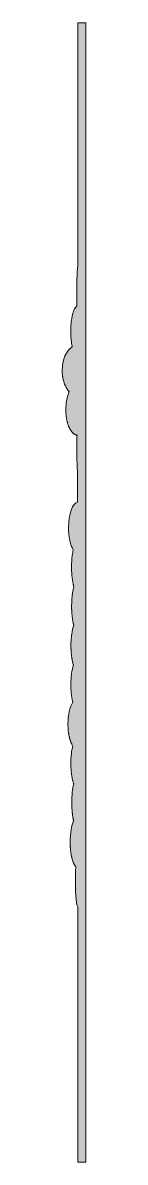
# Model space of a CAD drawing. Header units: inches. Extents: x 14 to 586, y 8 to 572.
# Drawn here: x 108 to 120, y 8 to 572 of the extents above; entities that cross this region are included whole.
import ezdxf

# ---------------------------------------------------------------- set-up
doc = ezdxf.new("R2010")
doc.units = ezdxf.units.IN
doc.header["$MEASUREMENT"] = 0
doc.layers.add('Layer 1', color=7, linetype='Continuous')

# ---------------------------------------------------------------- blocks, each defined once
blk = doc.blocks.new('block 2')
at = {"layer": 'Layer 1', "true_color": 0xff0000}
h = blk.add_hatch(color=1, dxfattribs=at)
h.dxf.hatch_style = 2
edge = h.paths.add_edge_path()
edge.add_spline(control_points=[(116.29, 528.79), (116.29, 528.79), (116.29, 528.77), (116.29, 528.72), (116.29, 528.64), (116.28, 528.47), (116.28, 528.22), (116.28, 527.85), (116.27, 527.31), (116.27, 526.63), (116.27, 526.41), (116.27, 526.17), (116.27, 525.91), (116.26, 524.88), (116.26, 523.62), (116.26, 522.19), (116.26, 521.83), (116.26, 521.46), (116.26, 521.08), (116.26, 519.57), (116.25, 517.91), (116.25, 516.17), (116.25, 514.73), (116.25, 513.35), (116.26, 512.06), (116.26, 511.98), (116.26, 511.9), (116.26, 511.82), (116.26, 511.24), (116.26, 510.67), (116.26, 510.13), (116.26, 510.06), (116.26, 510), (116.26, 509.93), (116.26, 509.43), (116.26, 508.96), (116.26, 508.5), (116.26, 508.46), (116.26, 508.41), (116.26, 508.36), (116.26, 508), (116.25, 507.55), (116.25, 507.02), (116.24, 506.14), (116.23, 505.05), (116.23, 503.79), (116.23, 503.29), (116.23, 502.76), (116.22, 502.21), (116.22, 501.66), (116.22, 501.09), (116.22, 500.5), (116.22, 499.32), (116.22, 498.06), (116.22, 496.76), (116.22, 489.79), (116.25, 484.14), (116.29, 484.14), (116.29, 484.14), (116.29, 451.13), (116.29, 451.13), (116.23, 451.13), (116.17, 450.94), (116.11, 450.57), (116.03, 450.08), (115.96, 449.28), (115.9, 448.25), (115.89, 448), (115.88, 447.72), (115.86, 447.44), (115.83, 446.87), (115.81, 446.24), (115.79, 445.57), (115.72, 443.56), (115.68, 441.13), (115.68, 438.52), (115.68, 437.95), (115.69, 437.39), (115.69, 436.84), (115.69, 436.7), (115.69, 436.55), (115.69, 436.41), (115.7, 435.91), (115.7, 435.42), (115.71, 434.94), (115.71, 434.9), (115.71, 434.86), (115.71, 434.82), (115.72, 434.3), (115.73, 433.81), (115.74, 433.32), (115.74, 433.19), (115.74, 433.07), (115.75, 432.94), (115.76, 432.54), (115.77, 432.15), (115.78, 431.77), (115.78, 431.71), (115.78, 431.65), (115.78, 431.59), (114.05, 430.72), (112.71, 425.46), (112.71, 419.1), (112.71, 418.45), (112.73, 417.82), (112.76, 417.2), (112.76, 417.08), (112.77, 416.96), (112.77, 416.85), (112.8, 416.25), (112.85, 415.68), (112.9, 415.11), (112.91, 415.01), (112.92, 414.91), (112.93, 414.8), (112.99, 414.25), (113.05, 413.71), (113.13, 413.2), (113.13, 413.17), (113.14, 413.15), (113.14, 413.12), (113.22, 412.59), (113.32, 412.1), (113.42, 411.62), (113.43, 411.56), (113.44, 411.5), (113.45, 411.45), (110.52, 409.62), (108.45, 405.04), (108.45, 399.69), (108.45, 399.18), (108.47, 398.69), (108.51, 398.2), (108.52, 398.05), (108.54, 397.9), (108.55, 397.76), (108.58, 397.42), (108.62, 397.08), (108.67, 396.75), (108.7, 396.59), (108.72, 396.43), (108.75, 396.27), (108.81, 395.94), (108.88, 395.61), (108.95, 395.29), (108.98, 395.16), (109, 395.03), (109.04, 394.91), (109.15, 394.47), (109.27, 394.05), (109.41, 393.64), (109.43, 393.57), (109.46, 393.52), (109.48, 393.45), (109.6, 393.11), (109.73, 392.77), (109.88, 392.45), (109.93, 392.32), (109.99, 392.2), (110.05, 392.08), (110.17, 391.82), (110.29, 391.57), (110.43, 391.33), (110.49, 391.21), (110.56, 391.09), (110.63, 390.98), (110.78, 390.72), (110.94, 390.48), (111.1, 390.25), (111.16, 390.17), (111.2, 390.09), (111.26, 390.02), (111.48, 389.72), (111.71, 389.44), (111.95, 389.18), (111.96, 389.17), (111.97, 389.15), (111.99, 389.14), (110.91, 386.86), (110.24, 383.73), (110.24, 380.27), (110.24, 379.85), (110.25, 379.43), (110.27, 379.01), (110.28, 378.87), (110.29, 378.74), (110.3, 378.6), (110.32, 378.33), (110.33, 378.06), (110.36, 377.79), (110.37, 377.63), (110.4, 377.47), (110.41, 377.31), (110.44, 377.08), (110.47, 376.84), (110.5, 376.61), (110.53, 376.44), (110.56, 376.28), (110.58, 376.12), (110.62, 375.9), (110.65, 375.68), (110.7, 375.47), (110.73, 375.31), (110.77, 375.15), (110.8, 374.99), (110.85, 374.78), (110.89, 374.58), (110.94, 374.39), (110.98, 374.23), (111.03, 374.08), (111.07, 373.92), (111.12, 373.73), (111.17, 373.55), (111.23, 373.36), (111.28, 373.21), (111.33, 373.07), (111.38, 372.92), (111.44, 372.75), (111.5, 372.57), (111.56, 372.41), (111.62, 372.26), (111.68, 372.13), (111.73, 371.99), (111.8, 371.83), (111.87, 371.67), (111.94, 371.52), (112, 371.39), (112.06, 371.26), (112.13, 371.13), (112.2, 370.99), (112.28, 370.85), (112.35, 370.71), (112.42, 370.59), (112.49, 370.47), (112.56, 370.36), (112.64, 370.23), (112.72, 370.1), (112.8, 369.98), (112.87, 369.87), (112.94, 369.77), (113.02, 369.67), (113.1, 369.55), (113.19, 369.44), (113.28, 369.34), (113.36, 369.25), (113.43, 369.16), (113.51, 369.07), (113.6, 368.97), (113.7, 368.88), (113.79, 368.79), (113.87, 368.72), (113.95, 368.64), (114.03, 368.57), (114.13, 368.49), (114.23, 368.42), (114.33, 368.35), (114.41, 368.29), (114.5, 368.23), (114.58, 368.17), (114.68, 368.11), (114.79, 368.06), (114.89, 368.01), (114.98, 367.97), (115.06, 367.92), (115.15, 367.89), (115.26, 367.84), (115.37, 367.81), (115.47, 367.78), (115.56, 367.76), (115.65, 367.73), (115.74, 367.71), (115.76, 367.71), (115.79, 367.7), (115.81, 367.69), (115.8, 367.2), (115.78, 366.69), (115.77, 366.15), (115.74, 364.54), (115.72, 362.75), (115.72, 360.86), (115.72, 360.46), (115.72, 360.07), (115.72, 359.69), (115.72, 359.58), (115.73, 359.47), (115.73, 359.36), (115.73, 359.07), (115.73, 358.79), (115.73, 358.51), (115.73, 358.4), (115.73, 358.29), (115.73, 358.19), (115.74, 357.86), (115.74, 357.54), (115.75, 357.23), (115.75, 357.18), (115.75, 357.13), (115.75, 357.08), (115.75, 356.73), (115.76, 356.39), (115.76, 356.05), (115.77, 355.94), (115.77, 355.84), (115.77, 355.73), (115.78, 355.49), (115.78, 355.25), (115.79, 355.02), (115.79, 354.92), (115.79, 354.81), (115.79, 354.71), (115.8, 354.46), (115.81, 354.21), (115.81, 353.98), (115.82, 353.9), (115.82, 353.83), (115.82, 353.76), (115.82, 353.74), (115.82, 353.72), (115.82, 353.7), (115.83, 353.42), (115.84, 353.15), (115.85, 352.89), (115.85, 352.82), (115.86, 352.75), (115.86, 352.68), (115.87, 352.47), (115.87, 352.26), (115.88, 352.07), (115.89, 351.98), (115.89, 351.9), (115.89, 351.81), (115.9, 351.63), (115.91, 351.45), (115.92, 351.28), (115.93, 351.21), (115.93, 351.14), (115.93, 351.07), (115.94, 350.84), (115.96, 350.63), (115.97, 350.42), (115.97, 350.38), (115.98, 350.34), (115.98, 350.3), (115.99, 350.14), (116, 349.99), (116.01, 349.85), (116.02, 349.79), (116.02, 349.73), (116.03, 349.68), (116.04, 349.55), (116.05, 349.44), (116.06, 349.33), (116.07, 349.29), (116.07, 349.24), (116.07, 349.19), (116.08, 349.18), (116.08, 349.15), (116.08, 349.13), (116.05, 347.01), (116.03, 344.34), (116.03, 341.45), (116.03, 340.88), (116.03, 340.33), (116.03, 339.78), (116.03, 339.65), (116.03, 339.52), (116.03, 339.39), (116.03, 338.91), (116.03, 338.44), (116.04, 337.98), (116.04, 337.93), (116.04, 337.88), (116.04, 337.84), (116.04, 337.82), (116.04, 337.81), (116.04, 337.8), (116.04, 337.29), (116.04, 336.8), (116.05, 336.32), (116.05, 336.2), (116.05, 336.08), (116.05, 335.96), (116.06, 335.57), (116.06, 335.19), (116.07, 334.82), (116.07, 334.76), (116.07, 334.69), (116.07, 334.64), (113.59, 334.32), (111.61, 328.8), (111.61, 322.03), (111.61, 321.51), (111.63, 321), (111.65, 320.49), (111.66, 320.34), (111.67, 320.19), (111.67, 320.04), (111.7, 319.67), (111.72, 319.31), (111.76, 318.95), (111.77, 318.8), (111.78, 318.66), (111.8, 318.52), (111.85, 318.04), (111.91, 317.57), (111.98, 317.12), (111.98, 317.12), (111.98, 317.11), (111.98, 317.11), (112.05, 316.66), (112.13, 316.23), (112.22, 315.81), (112.25, 315.68), (112.28, 315.56), (112.31, 315.44), (112.38, 315.13), (112.45, 314.83), (112.53, 314.54), (112.56, 314.43), (112.59, 314.31), (112.63, 314.2), (112.74, 313.82), (112.86, 313.45), (112.98, 313.11), (112.98, 313.1), (112.99, 313.1), (112.99, 313.1), (113.11, 312.76), (113.25, 312.45), (113.39, 312.15), (113.43, 312.06), (113.47, 311.97), (113.52, 311.89), (113.62, 311.67), (113.73, 311.47), (113.85, 311.28), (113.88, 311.24), (113.9, 311.18), (113.93, 311.13), (113.74, 310.29), (113.57, 309.34), (113.44, 308.32), (113.35, 307.63), (113.28, 306.91), (113.22, 306.16), (113.14, 305.04), (113.09, 303.85), (113.09, 302.62), (113.09, 302.15), (113.1, 301.7), (113.11, 301.24), (113.12, 301.09), (113.13, 300.95), (113.13, 300.8), (113.14, 300.5), (113.15, 300.2), (113.17, 299.91), (113.18, 299.74), (113.19, 299.57), (113.2, 299.41), (113.22, 299.14), (113.24, 298.88), (113.26, 298.62), (113.27, 298.56), (113.27, 298.49), (113.28, 298.42), (113.29, 298.32), (113.3, 298.22), (113.31, 298.12), (113.33, 297.87), (113.36, 297.63), (113.38, 297.39), (113.4, 297.23), (113.42, 297.07), (113.44, 296.9), (113.47, 296.67), (113.51, 296.45), (113.54, 296.23), (113.56, 296.07), (113.58, 295.92), (113.61, 295.77), (113.65, 295.55), (113.69, 295.33), (113.73, 295.12), (113.75, 294.98), (113.77, 294.85), (113.8, 294.72), (113.85, 294.49), (113.9, 294.27), (113.95, 294.06), (113.97, 293.95), (113.99, 293.85), (114.02, 293.75), (114.1, 293.44), (114.18, 293.15), (114.26, 292.88), (114.26, 292.88), (114.26, 292.87), (114.26, 292.87), (114, 292), (113.78, 290.97), (113.6, 289.82), (113.3, 287.9), (113.13, 285.63), (113.13, 283.21), (113.13, 282.75), (113.14, 282.31), (113.15, 281.87), (113.15, 281.72), (113.16, 281.58), (113.17, 281.43), (113.18, 281.15), (113.19, 280.86), (113.2, 280.58), (113.21, 280.41), (113.22, 280.24), (113.23, 280.07), (113.25, 279.82), (113.27, 279.58), (113.29, 279.33), (113.3, 279.16), (113.32, 278.99), (113.33, 278.81), (113.35, 278.59), (113.38, 278.36), (113.4, 278.14), (113.42, 277.97), (113.44, 277.81), (113.46, 277.64), (113.49, 277.43), (113.51, 277.21), (113.54, 277.01), (113.56, 276.84), (113.59, 276.69), (113.61, 276.53), (113.65, 276.33), (113.68, 276.14), (113.71, 275.95), (113.74, 275.79), (113.77, 275.64), (113.8, 275.49), (113.83, 275.31), (113.87, 275.13), (113.9, 274.96), (113.93, 274.82), (113.97, 274.68), (114, 274.54), (114.04, 274.37), (114.08, 274.21), (114.12, 274.06), (114.14, 273.99), (114.16, 273.91), (114.17, 273.84), (113.75, 272.69), (113.41, 271.2), (113.17, 269.49), (113.05, 268.63), (112.95, 267.72), (112.89, 266.77), (112.82, 265.81), (112.79, 264.82), (112.79, 263.79), (112.79, 263.33), (112.8, 262.87), (112.81, 262.42), (112.82, 262.27), (112.82, 262.13), (112.83, 261.98), (112.84, 261.69), (112.85, 261.39), (112.87, 261.1), (112.88, 260.93), (112.9, 260.76), (112.91, 260.59), (112.93, 260.33), (112.95, 260.08), (112.97, 259.82), (112.99, 259.65), (113, 259.48), (113.02, 259.31), (113.05, 259.07), (113.07, 258.83), (113.1, 258.6), (113.12, 258.43), (113.15, 258.27), (113.17, 258.11), (113.2, 257.88), (113.23, 257.66), (113.27, 257.44), (113.29, 257.29), (113.32, 257.13), (113.35, 256.98), (113.39, 256.76), (113.43, 256.56), (113.47, 256.35), (113.5, 256.21), (113.53, 256.07), (113.56, 255.93), (113.6, 255.72), (113.65, 255.52), (113.7, 255.33), (113.73, 255.21), (113.76, 255.08), (113.79, 254.96), (113.85, 254.75), (113.91, 254.55), (113.97, 254.35), (114, 254.28), (114.02, 254.19), (114.04, 254.12), (113.25, 251.81), (112.75, 248.3), (112.75, 244.38), (112.75, 243.95), (112.76, 243.53), (112.77, 243.11), (112.77, 242.98), (112.78, 242.84), (112.79, 242.71), (112.8, 242.43), (112.81, 242.16), (112.82, 241.89), (112.83, 241.73), (112.84, 241.57), (112.85, 241.41), (112.87, 241.17), (112.89, 240.93), (112.91, 240.7), (112.92, 240.53), (112.94, 240.37), (112.95, 240.21), (112.98, 239.99), (113, 239.77), (113.02, 239.56), (113.04, 239.4), (113.06, 239.24), (113.08, 239.08), (113.11, 238.88), (113.13, 238.67), (113.16, 238.48), (113.19, 238.32), (113.21, 238.17), (113.24, 238.02), (113.27, 237.83), (113.3, 237.64), (113.33, 237.45), (113.36, 237.3), (113.39, 237.16), (113.42, 237.01), (113.46, 236.84), (113.49, 236.66), (113.53, 236.49), (113.56, 236.35), (113.6, 236.22), (113.63, 236.08), (113.66, 235.97), (113.68, 235.86), (113.71, 235.76), (112.27, 233.54), (111.31, 229.54), (111.31, 224.96), (111.31, 224.45), (111.32, 223.94), (111.35, 223.44), (111.35, 223.29), (111.36, 223.14), (111.37, 222.99), (111.39, 222.63), (111.42, 222.28), (111.46, 221.93), (111.47, 221.78), (111.49, 221.63), (111.5, 221.48), (111.55, 221.07), (111.6, 220.67), (111.67, 220.27), (111.67, 220.21), (111.68, 220.15), (111.69, 220.09), (111.77, 219.65), (111.85, 219.21), (111.94, 218.79), (111.97, 218.68), (112, 218.56), (112.03, 218.45), (112.1, 218.14), (112.18, 217.85), (112.26, 217.56), (112.3, 217.44), (112.33, 217.32), (112.37, 217.19), (112.46, 216.89), (112.56, 216.61), (112.66, 216.33), (112.69, 216.25), (112.72, 216.18), (112.74, 216.1), (112.88, 215.77), (113.02, 215.45), (113.16, 215.15), (113.2, 215.07), (113.24, 215), (113.28, 214.93), (113.39, 214.71), (113.51, 214.5), (113.63, 214.3), (113.66, 214.26), (113.68, 214.21), (113.71, 214.17), (113.11, 211.92), (112.75, 208.88), (112.75, 205.55), (112.75, 205.07), (112.76, 204.59), (112.78, 204.12), (112.78, 203.97), (112.79, 203.82), (112.8, 203.67), (112.81, 203.36), (112.82, 203.04), (112.84, 202.73), (112.85, 202.57), (112.87, 202.4), (112.88, 202.23), (112.9, 201.95), (112.93, 201.67), (112.95, 201.39), (112.97, 201.23), (112.99, 201.06), (113, 200.91), (113.03, 200.62), (113.07, 200.34), (113.11, 200.07), (113.13, 199.93), (113.14, 199.8), (113.16, 199.66), (113.22, 199.29), (113.28, 198.93), (113.34, 198.59), (113.35, 198.56), (113.35, 198.53), (113.36, 198.5), (113.43, 198.13), (113.5, 197.78), (113.58, 197.43), (113.61, 197.33), (113.64, 197.23), (113.66, 197.12), (113.72, 196.89), (113.78, 196.67), (113.84, 196.45), (113.88, 196.34), (113.91, 196.23), (113.95, 196.12), (114.01, 195.93), (114.07, 195.74), (114.13, 195.56), (114.15, 195.51), (114.17, 195.44), (114.19, 195.38), (113.59, 193.08), (113.21, 189.79), (113.21, 186.14), (113.21, 185.7), (113.21, 185.27), (113.22, 184.84), (113.23, 184.69), (113.24, 184.55), (113.24, 184.4), (113.25, 184.13), (113.26, 183.85), (113.27, 183.59), (113.28, 183.43), (113.29, 183.27), (113.3, 183.11), (113.32, 182.87), (113.33, 182.62), (113.35, 182.38), (113.36, 182.19), (113.38, 182.01), (113.4, 181.83), (113.42, 181.63), (113.43, 181.41), (113.45, 181.21), (113.47, 181.06), (113.49, 180.91), (113.51, 180.75), (113.53, 180.54), (113.56, 180.32), (113.58, 180.11), (113.6, 179.95), (113.63, 179.8), (113.65, 179.65), (113.68, 179.45), (113.71, 179.26), (113.74, 179.07), (113.76, 178.91), (113.79, 178.76), (113.82, 178.61), (113.85, 178.44), (113.88, 178.26), (113.92, 178.1), (113.95, 177.95), (113.98, 177.82), (114.01, 177.68), (114.04, 177.52), (114.08, 177.35), (114.12, 177.2), (114.12, 177.19), (114.12, 177.19), (114.12, 177.18), (113.09, 174.91), (112.41, 171.08), (112.41, 166.72), (112.41, 166.32), (112.42, 165.92), (112.43, 165.53), (112.43, 165.4), (112.44, 165.28), (112.44, 165.15), (112.45, 164.89), (112.46, 164.62), (112.48, 164.36), (112.49, 164.22), (112.5, 164.08), (112.51, 163.94), (112.52, 163.69), (112.54, 163.45), (112.56, 163.21), (112.58, 163.08), (112.59, 162.94), (112.6, 162.81), (112.63, 162.56), (112.66, 162.31), (112.69, 162.06), (112.7, 161.95), (112.71, 161.84), (112.73, 161.74), (112.77, 161.39), (112.82, 161.05), (112.88, 160.72), (112.88, 160.68), (112.89, 160.65), (112.9, 160.61), (112.95, 160.32), (113, 160.03), (113.06, 159.76), (113.08, 159.65), (113.1, 159.55), (113.12, 159.45), (113.17, 159.25), (113.21, 159.04), (113.26, 158.85), (113.29, 158.74), (113.32, 158.63), (113.34, 158.53), (113.39, 158.34), (113.44, 158.16), (113.49, 157.99), (113.52, 157.89), (113.55, 157.79), (113.58, 157.7), (113.64, 157.51), (113.7, 157.33), (113.77, 157.15), (113.79, 157.09), (113.81, 157.01), (113.84, 156.95), (113.93, 156.71), (114.02, 156.49), (114.11, 156.28), (114.13, 156.24), (114.15, 156.2), (114.17, 156.16), (114.25, 156), (114.33, 155.84), (114.41, 155.69), (114.44, 155.63), (114.48, 155.57), (114.52, 155.51), (114.58, 155.4), (114.65, 155.29), (114.72, 155.18), (114.76, 155.13), (114.8, 155.07), (114.84, 155.02), (114.92, 154.93), (114.99, 154.84), (115.06, 154.76), (115.1, 154.72), (115.14, 154.67), (115.18, 154.64), (115.2, 154.62), (115.22, 154.59), (115.23, 154.58), (115.09, 152.52), (115, 150.02), (115, 147.31), (115, 140.34), (115.58, 134.69), (116.29, 134.69), (116.29, 134.69), (116.29, 82.27), (116.29, 82.27), (116.27, 82.27), (116.25, 76.62), (116.25, 69.65), (116.25, 62.68), (116.27, 57.03), (116.29, 57.03), (116.29, 57.03), (116.29, 8.5), (116.29, 8.5), (116.29, 8.5), (120.17, 8.5), (120.17, 8.5), (120.17, 8.5), (120.17, 571.5), (120.17, 571.5), (120.17, 571.5), (116.29, 571.5), (116.29, 571.5), (116.29, 571.5), (116.29, 528.79), (116.29, 528.79)], knot_values=[0, 0, 0, 0, 1, 1, 1, 2, 2, 2, 3, 3, 3, 4, 4, 4, 5, 5, 5, 6, 6, 6, 7, 7, 7, 8, 8, 8, 9, 9, 9, 10, 10, 10, 11, 11, 11, 12, 12, 12, 13, 13, 13, 14, 14, 14, 15, 15, 15, 16, 16, 16, 17, 17, 17, 18, 18, 18, 19, 19, 19, 20, 20, 20, 21, 21, 21, 22, 22, 22, 23, 23, 23, 24, 24, 24, 25, 25, 25, 26, 26, 26, 27, 27, 27, 28, 28, 28, 29, 29, 29, 30, 30, 30, 31, 31, 31, 32, 32, 32, 33, 33, 33, 34, 34, 34, 35, 35, 35, 36, 36, 36, 37, 37, 37, 38, 38, 38, 39, 39, 39, 40, 40, 40, 41, 41, 41, 42, 42, 42, 43, 43, 43, 44, 44, 44, 45, 45, 45, 46, 46, 46, 47, 47, 47, 48, 48, 48, 49, 49, 49, 50, 50, 50, 51, 51, 51, 52, 52, 52, 53, 53, 53, 54, 54, 54, 55, 55, 55, 56, 56, 56, 57, 57, 57, 58, 58, 58, 59, 59, 59, 60, 60, 60, 61, 61, 61, 62, 62, 62, 63, 63, 63, 64, 64, 64, 65, 65, 65, 66, 66, 66, 67, 67, 67, 68, 68, 68, 69, 69, 69, 70, 70, 70, 71, 71, 71, 72, 72, 72, 73, 73, 73, 74, 74, 74, 75, 75, 75, 76, 76, 76, 77, 77, 77, 78, 78, 78, 79, 79, 79, 80, 80, 80, 81, 81, 81, 82, 82, 82, 83, 83, 83, 84, 84, 84, 85, 85, 85, 86, 86, 86, 87, 87, 87, 88, 88, 88, 89, 89, 89, 90, 90, 90, 91, 91, 91, 92, 92, 92, 93, 93, 93, 94, 94, 94, 95, 95, 95, 96, 96, 96, 97, 97, 97, 98, 98, 98, 99, 99, 99, 100, 100, 100, 101, 101, 101, 102, 102, 102, 103, 103, 103, 104, 104, 104, 105, 105, 105, 106, 106, 106, 107, 107, 107, 108, 108, 108, 109, 109, 109, 110, 110, 110, 111, 111, 111, 112, 112, 112, 113, 113, 113, 114, 114, 114, 115, 115, 115, 116, 116, 116, 117, 117, 117, 118, 118, 118, 119, 119, 119, 120, 120, 120, 121, 121, 121, 122, 122, 122, 123, 123, 123, 124, 124, 124, 125, 125, 125, 126, 126, 126, 127, 127, 127, 128, 128, 128, 129, 129, 129, 130, 130, 130, 131, 131, 131, 132, 132, 132, 133, 133, 133, 134, 134, 134, 135, 135, 135, 136, 136, 136, 137, 137, 137, 138, 138, 138, 139, 139, 139, 140, 140, 140, 141, 141, 141, 142, 142, 142, 143, 143, 143, 144, 144, 144, 145, 145, 145, 146, 146, 146, 147, 147, 147, 148, 148, 148, 149, 149, 149, 150, 150, 150, 151, 151, 151, 152, 152, 152, 153, 153, 153, 154, 154, 154, 155, 155, 155, 156, 156, 156, 157, 157, 157, 158, 158, 158, 159, 159, 159, 160, 160, 160, 161, 161, 161, 162, 162, 162, 163, 163, 163, 164, 164, 164, 165, 165, 165, 166, 166, 166, 167, 167, 167, 168, 168, 168, 169, 169, 169, 170, 170, 170, 171, 171, 171, 172, 172, 172, 173, 173, 173, 174, 174, 174, 175, 175, 175, 176, 176, 176, 177, 177, 177, 178, 178, 178, 179, 179, 179, 180, 180, 180, 181, 181, 181, 182, 182, 182, 183, 183, 183, 184, 184, 184, 185, 185, 185, 186, 186, 186, 187, 187, 187, 188, 188, 188, 189, 189, 189, 190, 190, 190, 191, 191, 191, 192, 192, 192, 193, 193, 193, 194, 194, 194, 195, 195, 195, 196, 196, 196, 197, 197, 197, 198, 198, 198, 199, 199, 199, 200, 200, 200, 201, 201, 201, 202, 202, 202, 203, 203, 203, 204, 204, 204, 205, 205, 205, 206, 206, 206, 207, 207, 207, 208, 208, 208, 209, 209, 209, 210, 210, 210, 211, 211, 211, 212, 212, 212, 213, 213, 213, 214, 214, 214, 215, 215, 215, 216, 216, 216, 217, 217, 217, 218, 218, 218, 219, 219, 219, 220, 220, 220, 221, 221, 221, 222, 222, 222, 223, 223, 223, 224, 224, 224, 225, 225, 225, 226, 226, 226, 227, 227, 227, 228, 228, 228, 229, 229, 229, 230, 230, 230, 231, 231, 231, 232, 232, 232, 233, 233, 233, 234, 234, 234, 235, 235, 235, 236, 236, 236, 237, 237, 237, 238, 238, 238, 239, 239, 239, 240, 240, 240, 241, 241, 241, 242, 242, 242, 243, 243, 243, 244, 244, 244, 245, 245, 245, 246, 246, 246, 247, 247, 247, 248, 248, 248, 249, 249, 249, 250, 250, 250, 251, 251, 251, 252, 252, 252, 253, 253, 253, 254, 254, 254, 255, 255, 255, 256, 256, 256, 257, 257, 257, 258, 258, 258, 259, 259, 259, 260, 260, 260, 261, 261, 261, 262, 262, 262, 263, 263, 263, 264, 264, 264, 265, 265, 265, 266, 266, 266, 267, 267, 267, 268, 268, 268, 269, 269, 269, 270, 270, 270, 271, 271, 271, 272, 272, 272, 273, 273, 273, 274, 274, 274, 275, 275, 275, 276, 276, 276, 277, 277, 277, 278, 278, 278, 279, 279, 279, 280, 280, 280, 281, 281, 281, 282, 282, 282, 283, 283, 283, 284, 284, 284, 285, 285, 285, 286, 286, 286, 287, 287, 287, 288, 288, 288, 289, 289, 289, 290, 290, 290, 291, 291, 291, 292, 292, 292, 293, 293, 293, 294, 294, 294, 295, 295, 295, 296, 296, 296, 297, 297, 297, 298, 298, 298, 299, 299, 299, 300, 300, 300, 301, 301, 301, 302, 302, 302, 303, 303, 303, 304, 304, 304, 305, 305, 305, 306, 306, 306, 307, 307, 307, 308, 308, 308, 308], degree=3, periodic=1)
at = {"layer": 'Layer 1', "lineweight": 0}
blk.add_open_spline([(116.29, 528.79), (116.29, 528.79), (116.29, 528.77), (116.29, 528.72), (116.29, 528.64), (116.28, 528.47), (116.28, 528.22), (116.28, 527.85), (116.27, 527.31), (116.27, 526.63), (116.27, 526.41), (116.27, 526.17), (116.27, 525.91), (116.26, 524.88), (116.26, 523.62), (116.26, 522.19), (116.26, 521.83), (116.26, 521.46), (116.26, 521.08), (116.26, 519.57), (116.25, 517.91), (116.25, 516.17), (116.25, 514.73), (116.25, 513.35), (116.26, 512.06), (116.26, 511.98), (116.26, 511.9), (116.26, 511.82), (116.26, 511.24), (116.26, 510.67), (116.26, 510.13), (116.26, 510.06), (116.26, 510), (116.26, 509.93), (116.26, 509.43), (116.26, 508.96), (116.26, 508.5), (116.26, 508.46), (116.26, 508.41), (116.26, 508.36), (116.26, 508), (116.25, 507.55), (116.25, 507.02), (116.24, 506.14), (116.23, 505.05), (116.23, 503.79), (116.23, 503.29), (116.23, 502.76), (116.22, 502.21), (116.22, 501.66), (116.22, 501.09), (116.22, 500.5), (116.22, 499.32), (116.22, 498.06), (116.22, 496.76), (116.22, 489.79), (116.25, 484.14), (116.29, 484.14), (116.29, 484.14), (116.29, 451.13), (116.29, 451.13), (116.23, 451.13), (116.17, 450.94), (116.11, 450.57), (116.03, 450.08), (115.96, 449.28), (115.9, 448.25), (115.89, 448), (115.88, 447.72), (115.86, 447.44), (115.83, 446.87), (115.81, 446.24), (115.79, 445.57), (115.72, 443.56), (115.68, 441.13), (115.68, 438.52), (115.68, 437.95), (115.69, 437.39), (115.69, 436.84), (115.69, 436.7), (115.69, 436.55), (115.69, 436.41), (115.7, 435.91), (115.7, 435.42), (115.71, 434.94), (115.71, 434.9), (115.71, 434.86), (115.71, 434.82), (115.72, 434.3), (115.73, 433.81), (115.74, 433.32), (115.74, 433.19), (115.74, 433.07), (115.75, 432.94), (115.76, 432.54), (115.77, 432.15), (115.78, 431.77), (115.78, 431.71), (115.78, 431.65), (115.78, 431.59), (114.05, 430.72), (112.71, 425.46), (112.71, 419.1), (112.71, 418.45), (112.73, 417.82), (112.76, 417.2), (112.76, 417.08), (112.77, 416.96), (112.77, 416.85), (112.8, 416.25), (112.85, 415.68), (112.9, 415.11), (112.91, 415.01), (112.92, 414.91), (112.93, 414.8), (112.99, 414.25), (113.05, 413.71), (113.13, 413.2), (113.13, 413.17), (113.14, 413.15), (113.14, 413.12), (113.22, 412.59), (113.32, 412.1), (113.42, 411.62), (113.43, 411.56), (113.44, 411.5), (113.45, 411.45), (110.52, 409.62), (108.45, 405.04), (108.45, 399.69), (108.45, 399.18), (108.47, 398.69), (108.51, 398.2), (108.52, 398.05), (108.54, 397.9), (108.55, 397.76), (108.58, 397.42), (108.62, 397.08), (108.67, 396.75), (108.7, 396.59), (108.72, 396.43), (108.75, 396.27), (108.81, 395.94), (108.88, 395.61), (108.95, 395.29), (108.98, 395.16), (109, 395.03), (109.04, 394.91), (109.15, 394.47), (109.27, 394.05), (109.41, 393.64), (109.43, 393.57), (109.46, 393.52), (109.48, 393.45), (109.6, 393.11), (109.73, 392.77), (109.88, 392.45), (109.93, 392.32), (109.99, 392.2), (110.05, 392.08), (110.17, 391.82), (110.29, 391.57), (110.43, 391.33), (110.49, 391.21), (110.56, 391.09), (110.63, 390.98), (110.78, 390.72), (110.94, 390.48), (111.1, 390.25), (111.16, 390.17), (111.2, 390.09), (111.26, 390.02), (111.48, 389.72), (111.71, 389.44), (111.95, 389.18), (111.96, 389.17), (111.97, 389.15), (111.99, 389.14), (110.91, 386.86), (110.24, 383.73), (110.24, 380.27), (110.24, 379.85), (110.25, 379.43), (110.27, 379.01), (110.28, 378.87), (110.29, 378.74), (110.3, 378.6), (110.32, 378.33), (110.33, 378.06), (110.36, 377.79), (110.37, 377.63), (110.4, 377.47), (110.41, 377.31), (110.44, 377.08), (110.47, 376.84), (110.5, 376.61), (110.53, 376.44), (110.56, 376.28), (110.58, 376.12), (110.62, 375.9), (110.65, 375.68), (110.7, 375.47), (110.73, 375.31), (110.77, 375.15), (110.8, 374.99), (110.85, 374.78), (110.89, 374.58), (110.94, 374.39), (110.98, 374.23), (111.03, 374.08), (111.07, 373.92), (111.12, 373.73), (111.17, 373.55), (111.23, 373.36), (111.28, 373.21), (111.33, 373.07), (111.38, 372.92), (111.44, 372.75), (111.5, 372.57), (111.56, 372.41), (111.62, 372.26), (111.68, 372.13), (111.73, 371.99), (111.8, 371.83), (111.87, 371.67), (111.94, 371.52), (112, 371.39), (112.06, 371.26), (112.13, 371.13), (112.2, 370.99), (112.28, 370.85), (112.35, 370.71), (112.42, 370.59), (112.49, 370.47), (112.56, 370.36), (112.64, 370.23), (112.72, 370.1), (112.8, 369.98), (112.87, 369.87), (112.94, 369.77), (113.02, 369.67), (113.1, 369.55), (113.19, 369.44), (113.28, 369.34), (113.36, 369.25), (113.43, 369.16), (113.51, 369.07), (113.6, 368.97), (113.7, 368.88), (113.79, 368.79), (113.87, 368.72), (113.95, 368.64), (114.03, 368.57), (114.13, 368.49), (114.23, 368.42), (114.33, 368.35), (114.41, 368.29), (114.5, 368.23), (114.58, 368.17), (114.68, 368.11), (114.79, 368.06), (114.89, 368.01), (114.98, 367.97), (115.06, 367.92), (115.15, 367.89), (115.26, 367.84), (115.37, 367.81), (115.47, 367.78), (115.56, 367.76), (115.65, 367.73), (115.74, 367.71), (115.76, 367.71), (115.79, 367.7), (115.81, 367.69), (115.8, 367.2), (115.78, 366.69), (115.77, 366.15), (115.74, 364.54), (115.72, 362.75), (115.72, 360.86), (115.72, 360.46), (115.72, 360.07), (115.72, 359.69), (115.72, 359.58), (115.73, 359.47), (115.73, 359.36), (115.73, 359.07), (115.73, 358.79), (115.73, 358.51), (115.73, 358.4), (115.73, 358.29), (115.73, 358.19), (115.74, 357.86), (115.74, 357.54), (115.75, 357.23), (115.75, 357.18), (115.75, 357.13), (115.75, 357.08), (115.75, 356.73), (115.76, 356.39), (115.76, 356.05), (115.77, 355.94), (115.77, 355.84), (115.77, 355.73), (115.78, 355.49), (115.78, 355.25), (115.79, 355.02), (115.79, 354.92), (115.79, 354.81), (115.79, 354.71), (115.8, 354.46), (115.81, 354.21), (115.81, 353.98), (115.82, 353.9), (115.82, 353.83), (115.82, 353.76), (115.82, 353.74), (115.82, 353.72), (115.82, 353.7), (115.83, 353.42), (115.84, 353.15), (115.85, 352.89), (115.85, 352.82), (115.86, 352.75), (115.86, 352.68), (115.87, 352.47), (115.87, 352.26), (115.88, 352.07), (115.89, 351.98), (115.89, 351.9), (115.89, 351.81), (115.9, 351.63), (115.91, 351.45), (115.92, 351.28), (115.93, 351.21), (115.93, 351.14), (115.93, 351.07), (115.94, 350.84), (115.96, 350.63), (115.97, 350.42), (115.97, 350.38), (115.98, 350.34), (115.98, 350.3), (115.99, 350.14), (116, 349.99), (116.01, 349.85), (116.02, 349.79), (116.02, 349.73), (116.03, 349.68), (116.04, 349.55), (116.05, 349.44), (116.06, 349.33), (116.07, 349.29), (116.07, 349.24), (116.07, 349.19), (116.08, 349.18), (116.08, 349.15), (116.08, 349.13), (116.05, 347.01), (116.03, 344.34), (116.03, 341.45), (116.03, 340.88), (116.03, 340.33), (116.03, 339.78), (116.03, 339.65), (116.03, 339.52), (116.03, 339.39), (116.03, 338.91), (116.03, 338.44), (116.04, 337.98), (116.04, 337.93), (116.04, 337.88), (116.04, 337.84), (116.04, 337.82), (116.04, 337.81), (116.04, 337.8), (116.04, 337.29), (116.04, 336.8), (116.05, 336.32), (116.05, 336.2), (116.05, 336.08), (116.05, 335.96), (116.06, 335.57), (116.06, 335.19), (116.07, 334.82), (116.07, 334.76), (116.07, 334.69), (116.07, 334.64), (113.59, 334.32), (111.61, 328.8), (111.61, 322.03), (111.61, 321.51), (111.63, 321), (111.65, 320.49), (111.66, 320.34), (111.67, 320.19), (111.67, 320.04), (111.7, 319.67), (111.72, 319.31), (111.76, 318.95), (111.77, 318.8), (111.78, 318.66), (111.8, 318.52), (111.85, 318.04), (111.91, 317.57), (111.98, 317.12), (111.98, 317.12), (111.98, 317.11), (111.98, 317.11), (112.05, 316.66), (112.13, 316.23), (112.22, 315.81), (112.25, 315.68), (112.28, 315.56), (112.31, 315.44), (112.38, 315.13), (112.45, 314.83), (112.53, 314.54), (112.56, 314.43), (112.59, 314.31), (112.63, 314.2), (112.74, 313.82), (112.86, 313.45), (112.98, 313.11), (112.98, 313.1), (112.99, 313.1), (112.99, 313.1), (113.11, 312.76), (113.25, 312.45), (113.39, 312.15), (113.43, 312.06), (113.47, 311.97), (113.52, 311.89), (113.62, 311.67), (113.73, 311.47), (113.85, 311.28), (113.88, 311.24), (113.9, 311.18), (113.93, 311.13), (113.74, 310.29), (113.57, 309.34), (113.44, 308.32), (113.35, 307.63), (113.28, 306.91), (113.22, 306.16), (113.14, 305.04), (113.09, 303.85), (113.09, 302.62), (113.09, 302.15), (113.1, 301.7), (113.11, 301.24), (113.12, 301.09), (113.13, 300.95), (113.13, 300.8), (113.14, 300.5), (113.15, 300.2), (113.17, 299.91), (113.18, 299.74), (113.19, 299.57), (113.2, 299.41), (113.22, 299.14), (113.24, 298.88), (113.26, 298.62), (113.27, 298.56), (113.27, 298.49), (113.28, 298.42), (113.29, 298.32), (113.3, 298.22), (113.31, 298.12), (113.33, 297.87), (113.36, 297.63), (113.38, 297.39), (113.4, 297.23), (113.42, 297.07), (113.44, 296.9), (113.47, 296.67), (113.51, 296.45), (113.54, 296.23), (113.56, 296.07), (113.58, 295.92), (113.61, 295.77), (113.65, 295.55), (113.69, 295.33), (113.73, 295.12), (113.75, 294.98), (113.77, 294.85), (113.8, 294.72), (113.85, 294.49), (113.9, 294.27), (113.95, 294.06), (113.97, 293.95), (113.99, 293.85), (114.02, 293.75), (114.1, 293.44), (114.18, 293.15), (114.26, 292.88), (114.26, 292.88), (114.26, 292.87), (114.26, 292.87), (114, 292), (113.78, 290.97), (113.6, 289.82), (113.3, 287.9), (113.13, 285.63), (113.13, 283.21), (113.13, 282.75), (113.14, 282.31), (113.15, 281.87), (113.15, 281.72), (113.16, 281.58), (113.17, 281.43), (113.18, 281.15), (113.19, 280.86), (113.2, 280.58), (113.21, 280.41), (113.22, 280.24), (113.23, 280.07), (113.25, 279.82), (113.27, 279.58), (113.29, 279.33), (113.3, 279.16), (113.32, 278.99), (113.33, 278.81), (113.35, 278.59), (113.38, 278.36), (113.4, 278.14), (113.42, 277.97), (113.44, 277.81), (113.46, 277.64), (113.49, 277.43), (113.51, 277.21), (113.54, 277.01), (113.56, 276.84), (113.59, 276.69), (113.61, 276.53), (113.65, 276.33), (113.68, 276.14), (113.71, 275.95), (113.74, 275.79), (113.77, 275.64), (113.8, 275.49), (113.83, 275.31), (113.87, 275.13), (113.9, 274.96), (113.93, 274.82), (113.97, 274.68), (114, 274.54), (114.04, 274.37), (114.08, 274.21), (114.12, 274.06), (114.14, 273.99), (114.16, 273.91), (114.17, 273.84), (113.75, 272.69), (113.41, 271.2), (113.17, 269.49), (113.05, 268.63), (112.95, 267.72), (112.89, 266.77), (112.82, 265.81), (112.79, 264.82), (112.79, 263.79), (112.79, 263.33), (112.8, 262.87), (112.81, 262.42), (112.82, 262.27), (112.82, 262.13), (112.83, 261.98), (112.84, 261.69), (112.85, 261.39), (112.87, 261.1), (112.88, 260.93), (112.9, 260.76), (112.91, 260.59), (112.93, 260.33), (112.95, 260.08), (112.97, 259.82), (112.99, 259.65), (113, 259.48), (113.02, 259.31), (113.05, 259.07), (113.07, 258.83), (113.1, 258.6), (113.12, 258.43), (113.15, 258.27), (113.17, 258.11), (113.2, 257.88), (113.23, 257.66), (113.27, 257.44), (113.29, 257.29), (113.32, 257.13), (113.35, 256.98), (113.39, 256.76), (113.43, 256.56), (113.47, 256.35), (113.5, 256.21), (113.53, 256.07), (113.56, 255.93), (113.6, 255.72), (113.65, 255.52), (113.7, 255.33), (113.73, 255.21), (113.76, 255.08), (113.79, 254.96), (113.85, 254.75), (113.91, 254.55), (113.97, 254.35), (114, 254.28), (114.02, 254.19), (114.04, 254.12), (113.25, 251.81), (112.75, 248.3), (112.75, 244.38), (112.75, 243.95), (112.76, 243.53), (112.77, 243.11), (112.77, 242.98), (112.78, 242.84), (112.79, 242.71), (112.8, 242.43), (112.81, 242.16), (112.82, 241.89), (112.83, 241.73), (112.84, 241.57), (112.85, 241.41), (112.87, 241.17), (112.89, 240.93), (112.91, 240.7), (112.92, 240.53), (112.94, 240.37), (112.95, 240.21), (112.98, 239.99), (113, 239.77), (113.02, 239.56), (113.04, 239.4), (113.06, 239.24), (113.08, 239.08), (113.11, 238.88), (113.13, 238.67), (113.16, 238.48), (113.19, 238.32), (113.21, 238.17), (113.24, 238.02), (113.27, 237.83), (113.3, 237.64), (113.33, 237.45), (113.36, 237.3), (113.39, 237.16), (113.42, 237.01), (113.46, 236.84), (113.49, 236.66), (113.53, 236.49), (113.56, 236.35), (113.6, 236.22), (113.63, 236.08), (113.66, 235.97), (113.68, 235.86), (113.71, 235.76), (112.27, 233.54), (111.31, 229.54), (111.31, 224.96), (111.31, 224.45), (111.32, 223.94), (111.35, 223.44), (111.35, 223.29), (111.36, 223.14), (111.37, 222.99), (111.39, 222.63), (111.42, 222.28), (111.46, 221.93), (111.47, 221.78), (111.49, 221.63), (111.5, 221.48), (111.55, 221.07), (111.6, 220.67), (111.67, 220.27), (111.67, 220.21), (111.68, 220.15), (111.69, 220.09), (111.77, 219.65), (111.85, 219.21), (111.94, 218.79), (111.97, 218.68), (112, 218.56), (112.03, 218.45), (112.1, 218.14), (112.18, 217.85), (112.26, 217.56), (112.3, 217.44), (112.33, 217.32), (112.37, 217.19), (112.46, 216.89), (112.56, 216.61), (112.66, 216.33), (112.69, 216.25), (112.72, 216.18), (112.74, 216.1), (112.88, 215.77), (113.02, 215.45), (113.16, 215.15), (113.2, 215.07), (113.24, 215), (113.28, 214.93), (113.39, 214.71), (113.51, 214.5), (113.63, 214.3), (113.66, 214.26), (113.68, 214.21), (113.71, 214.17), (113.11, 211.92), (112.75, 208.88), (112.75, 205.55), (112.75, 205.07), (112.76, 204.59), (112.78, 204.12), (112.78, 203.97), (112.79, 203.82), (112.8, 203.67), (112.81, 203.36), (112.82, 203.04), (112.84, 202.73), (112.85, 202.57), (112.87, 202.4), (112.88, 202.23), (112.9, 201.95), (112.93, 201.67), (112.95, 201.39), (112.97, 201.23), (112.99, 201.06), (113, 200.91), (113.03, 200.62), (113.07, 200.34), (113.11, 200.07), (113.13, 199.93), (113.14, 199.8), (113.16, 199.66), (113.22, 199.29), (113.28, 198.93), (113.34, 198.59), (113.35, 198.56), (113.35, 198.53), (113.36, 198.5), (113.43, 198.13), (113.5, 197.78), (113.58, 197.43), (113.61, 197.33), (113.64, 197.23), (113.66, 197.12), (113.72, 196.89), (113.78, 196.67), (113.84, 196.45), (113.88, 196.34), (113.91, 196.23), (113.95, 196.12), (114.01, 195.93), (114.07, 195.74), (114.13, 195.56), (114.15, 195.51), (114.17, 195.44), (114.19, 195.38), (113.59, 193.08), (113.21, 189.79), (113.21, 186.14), (113.21, 185.7), (113.21, 185.27), (113.22, 184.84), (113.23, 184.69), (113.24, 184.55), (113.24, 184.4), (113.25, 184.13), (113.26, 183.85), (113.27, 183.59), (113.28, 183.43), (113.29, 183.27), (113.3, 183.11), (113.32, 182.87), (113.33, 182.62), (113.35, 182.38), (113.36, 182.19), (113.38, 182.01), (113.4, 181.83), (113.42, 181.63), (113.43, 181.41), (113.45, 181.21), (113.47, 181.06), (113.49, 180.91), (113.51, 180.75), (113.53, 180.54), (113.56, 180.32), (113.58, 180.11), (113.6, 179.95), (113.63, 179.8), (113.65, 179.65), (113.68, 179.45), (113.71, 179.26), (113.74, 179.07), (113.76, 178.91), (113.79, 178.76), (113.82, 178.61), (113.85, 178.44), (113.88, 178.26), (113.92, 178.1), (113.95, 177.95), (113.98, 177.82), (114.01, 177.68), (114.04, 177.52), (114.08, 177.35), (114.12, 177.2), (114.12, 177.19), (114.12, 177.19), (114.12, 177.18), (113.09, 174.91), (112.41, 171.08), (112.41, 166.72), (112.41, 166.32), (112.42, 165.92), (112.43, 165.53), (112.43, 165.4), (112.44, 165.28), (112.44, 165.15), (112.45, 164.89), (112.46, 164.62), (112.48, 164.36), (112.49, 164.22), (112.5, 164.08), (112.51, 163.94), (112.52, 163.69), (112.54, 163.45), (112.56, 163.21), (112.58, 163.08), (112.59, 162.94), (112.6, 162.81), (112.63, 162.56), (112.66, 162.31), (112.69, 162.06), (112.7, 161.95), (112.71, 161.84), (112.73, 161.74), (112.77, 161.39), (112.82, 161.05), (112.88, 160.72), (112.88, 160.68), (112.89, 160.65), (112.9, 160.61), (112.95, 160.32), (113, 160.03), (113.06, 159.76), (113.08, 159.65), (113.1, 159.55), (113.12, 159.45), (113.17, 159.25), (113.21, 159.04), (113.26, 158.85), (113.29, 158.74), (113.32, 158.63), (113.34, 158.53), (113.39, 158.34), (113.44, 158.16), (113.49, 157.99), (113.52, 157.89), (113.55, 157.79), (113.58, 157.7), (113.64, 157.51), (113.7, 157.33), (113.77, 157.15), (113.79, 157.09), (113.81, 157.01), (113.84, 156.95), (113.93, 156.71), (114.02, 156.49), (114.11, 156.28), (114.13, 156.24), (114.15, 156.2), (114.17, 156.16), (114.25, 156), (114.33, 155.84), (114.41, 155.69), (114.44, 155.63), (114.48, 155.57), (114.52, 155.51), (114.58, 155.4), (114.65, 155.29), (114.72, 155.18), (114.76, 155.13), (114.8, 155.07), (114.84, 155.02), (114.92, 154.93), (114.99, 154.84), (115.06, 154.76), (115.1, 154.72), (115.14, 154.67), (115.18, 154.64), (115.2, 154.62), (115.22, 154.59), (115.23, 154.58), (115.09, 152.52), (115, 150.02), (115, 147.31), (115, 140.34), (115.58, 134.69), (116.29, 134.69), (116.29, 134.69), (116.29, 82.27), (116.29, 82.27), (116.27, 82.27), (116.25, 76.62), (116.25, 69.65), (116.25, 62.68), (116.27, 57.03), (116.29, 57.03), (116.29, 57.03), (116.29, 8.5), (116.29, 8.5), (116.29, 8.5), (120.17, 8.5), (120.17, 8.5), (120.17, 8.5), (120.17, 571.5), (120.17, 571.5), (120.17, 571.5), (116.29, 571.5), (116.29, 571.5), (116.29, 571.5), (116.29, 528.79), (116.29, 528.79)], degree=3, knots=[0, 0, 0, 0, 1, 1, 1, 2, 2, 2, 3, 3, 3, 4, 4, 4, 5, 5, 5, 6, 6, 6, 7, 7, 7, 8, 8, 8, 9, 9, 9, 10, 10, 10, 11, 11, 11, 12, 12, 12, 13, 13, 13, 14, 14, 14, 15, 15, 15, 16, 16, 16, 17, 17, 17, 18, 18, 18, 19, 19, 19, 20, 20, 20, 21, 21, 21, 22, 22, 22, 23, 23, 23, 24, 24, 24, 25, 25, 25, 26, 26, 26, 27, 27, 27, 28, 28, 28, 29, 29, 29, 30, 30, 30, 31, 31, 31, 32, 32, 32, 33, 33, 33, 34, 34, 34, 35, 35, 35, 36, 36, 36, 37, 37, 37, 38, 38, 38, 39, 39, 39, 40, 40, 40, 41, 41, 41, 42, 42, 42, 43, 43, 43, 44, 44, 44, 45, 45, 45, 46, 46, 46, 47, 47, 47, 48, 48, 48, 49, 49, 49, 50, 50, 50, 51, 51, 51, 52, 52, 52, 53, 53, 53, 54, 54, 54, 55, 55, 55, 56, 56, 56, 57, 57, 57, 58, 58, 58, 59, 59, 59, 60, 60, 60, 61, 61, 61, 62, 62, 62, 63, 63, 63, 64, 64, 64, 65, 65, 65, 66, 66, 66, 67, 67, 67, 68, 68, 68, 69, 69, 69, 70, 70, 70, 71, 71, 71, 72, 72, 72, 73, 73, 73, 74, 74, 74, 75, 75, 75, 76, 76, 76, 77, 77, 77, 78, 78, 78, 79, 79, 79, 80, 80, 80, 81, 81, 81, 82, 82, 82, 83, 83, 83, 84, 84, 84, 85, 85, 85, 86, 86, 86, 87, 87, 87, 88, 88, 88, 89, 89, 89, 90, 90, 90, 91, 91, 91, 92, 92, 92, 93, 93, 93, 94, 94, 94, 95, 95, 95, 96, 96, 96, 97, 97, 97, 98, 98, 98, 99, 99, 99, 100, 100, 100, 101, 101, 101, 102, 102, 102, 103, 103, 103, 104, 104, 104, 105, 105, 105, 106, 106, 106, 107, 107, 107, 108, 108, 108, 109, 109, 109, 110, 110, 110, 111, 111, 111, 112, 112, 112, 113, 113, 113, 114, 114, 114, 115, 115, 115, 116, 116, 116, 117, 117, 117, 118, 118, 118, 119, 119, 119, 120, 120, 120, 121, 121, 121, 122, 122, 122, 123, 123, 123, 124, 124, 124, 125, 125, 125, 126, 126, 126, 127, 127, 127, 128, 128, 128, 129, 129, 129, 130, 130, 130, 131, 131, 131, 132, 132, 132, 133, 133, 133, 134, 134, 134, 135, 135, 135, 136, 136, 136, 137, 137, 137, 138, 138, 138, 139, 139, 139, 140, 140, 140, 141, 141, 141, 142, 142, 142, 143, 143, 143, 144, 144, 144, 145, 145, 145, 146, 146, 146, 147, 147, 147, 148, 148, 148, 149, 149, 149, 150, 150, 150, 151, 151, 151, 152, 152, 152, 153, 153, 153, 154, 154, 154, 155, 155, 155, 156, 156, 156, 157, 157, 157, 158, 158, 158, 159, 159, 159, 160, 160, 160, 161, 161, 161, 162, 162, 162, 163, 163, 163, 164, 164, 164, 165, 165, 165, 166, 166, 166, 167, 167, 167, 168, 168, 168, 169, 169, 169, 170, 170, 170, 171, 171, 171, 172, 172, 172, 173, 173, 173, 174, 174, 174, 175, 175, 175, 176, 176, 176, 177, 177, 177, 178, 178, 178, 179, 179, 179, 180, 180, 180, 181, 181, 181, 182, 182, 182, 183, 183, 183, 184, 184, 184, 185, 185, 185, 186, 186, 186, 187, 187, 187, 188, 188, 188, 189, 189, 189, 190, 190, 190, 191, 191, 191, 192, 192, 192, 193, 193, 193, 194, 194, 194, 195, 195, 195, 196, 196, 196, 197, 197, 197, 198, 198, 198, 199, 199, 199, 200, 200, 200, 201, 201, 201, 202, 202, 202, 203, 203, 203, 204, 204, 204, 205, 205, 205, 206, 206, 206, 207, 207, 207, 208, 208, 208, 209, 209, 209, 210, 210, 210, 211, 211, 211, 212, 212, 212, 213, 213, 213, 214, 214, 214, 215, 215, 215, 216, 216, 216, 217, 217, 217, 218, 218, 218, 219, 219, 219, 220, 220, 220, 221, 221, 221, 222, 222, 222, 223, 223, 223, 224, 224, 224, 225, 225, 225, 226, 226, 226, 227, 227, 227, 228, 228, 228, 229, 229, 229, 230, 230, 230, 231, 231, 231, 232, 232, 232, 233, 233, 233, 234, 234, 234, 235, 235, 235, 236, 236, 236, 237, 237, 237, 238, 238, 238, 239, 239, 239, 240, 240, 240, 241, 241, 241, 242, 242, 242, 243, 243, 243, 244, 244, 244, 245, 245, 245, 246, 246, 246, 247, 247, 247, 248, 248, 248, 249, 249, 249, 250, 250, 250, 251, 251, 251, 252, 252, 252, 253, 253, 253, 254, 254, 254, 255, 255, 255, 256, 256, 256, 257, 257, 257, 258, 258, 258, 259, 259, 259, 260, 260, 260, 261, 261, 261, 262, 262, 262, 263, 263, 263, 264, 264, 264, 265, 265, 265, 266, 266, 266, 267, 267, 267, 268, 268, 268, 269, 269, 269, 270, 270, 270, 271, 271, 271, 272, 272, 272, 273, 273, 273, 274, 274, 274, 275, 275, 275, 276, 276, 276, 277, 277, 277, 278, 278, 278, 279, 279, 279, 280, 280, 280, 281, 281, 281, 282, 282, 282, 283, 283, 283, 284, 284, 284, 285, 285, 285, 286, 286, 286, 287, 287, 287, 288, 288, 288, 289, 289, 289, 290, 290, 290, 291, 291, 291, 292, 292, 292, 293, 293, 293, 294, 294, 294, 295, 295, 295, 296, 296, 296, 297, 297, 297, 298, 298, 298, 299, 299, 299, 300, 300, 300, 301, 301, 301, 302, 302, 302, 303, 303, 303, 304, 304, 304, 305, 305, 305, 306, 306, 306, 307, 307, 307, 308, 308, 308, 308], dxfattribs=at)

msp = doc.modelspace()

# ---------------------------------------------------------------- block references
at = {"layer": 'Layer 1'}
msp.add_blockref('block 2', (0, 0), dxfattribs=at)

doc.saveas('drawing.dxf')
